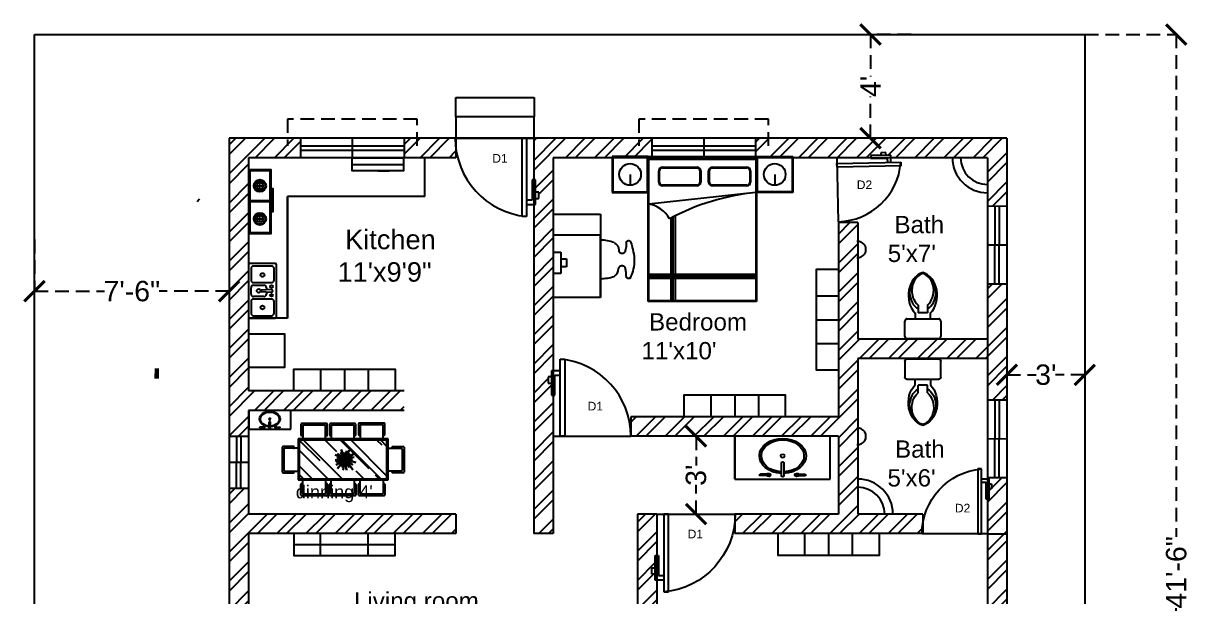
# Model space of a CAD drawing. Header units: inches. Extents: x -610279 to 716273, y -3458896 to 18603.
# Drawn here: x -14 to 526, y 586 to 852 of the extents above; entities that cross this region are included whole.
import ezdxf

# ---------------------------------------------------------------- set-up
doc = ezdxf.new("R2010")
doc.units = ezdxf.units.IN
doc.linetypes.add('HIDDEN', pattern=[9.525, 6.35, -3.175])
for name, color, linetype in [('02', 2, 'Continuous'), ('1.Wall', 7, 'Continuous'), ('10. dimension', 225, 'Continuous'), ('2. Windows', 5, 'Continuous'), ('3. door', 10, 'Continuous'), ('4. Chajja', 6, 'Continuous'), ('5. text', 131, 'Continuous'), ('6.Furniture', 2, 'Continuous'), ('7. Hatching', 8, 'Continuous'), ('8. Stairs', 3, 'Continuous')]:
    doc.layers.add(name, color=color, linetype=linetype)
doc.styles.get("Standard").update_dxf_attribs({"font": 'arial.ttf'})
doc.dimstyles.get("Standard").update_dxf_attribs({"dimtxt": 9.4375, "dimasz": 9.4375, "dimexe": 0.18, "dimexo": 0.0625, "dimgap": 0.09, "dimtad": 0, "dimdec": 4, "dimzin": 0, "dimdsep": 46, "dimlunit": 4, "dimtxsty": 'Standard', "dimblk": 'ARCHTICK', "dimcen": 0.09, "dimadec": 0, "dimazin": 0, "dimtfac": 1, "dimtdec": 4, "dimtofl": 0, "dimtmove": 0, "dimatfit": 3, "dimfxl": 1, "dimtolj": 1, "dimtzin": 0, "dimarcsym": 0})

# ---------------------------------------------------------------- blocks, each defined once
blk = doc.blocks.new('door')
at = {"layer": '3. door'}
for p, q in [((15.8, 0), (15.8, 174)), ((15.8, 174), (26.1, 174)), ((26.1, 174.5), (26.1, 0)), ((-3.8, 134.2), (-11, 134.2)), ((-11, 134.2), (-11, 120.1)), ((15.8, 147.4), (-3.8, 147.4)), ((-3.8, 147.4), (-3.8, 92.7)), ((3.8, 92.7), (3.8, 137.5)), ((3.8, 137.5), (15.8, 137.5)), ((-11, 120.1), (-11, 120.1)), ((-11, 120.1), (-3.8, 120.1)), ((-3.8, 92.7), (3.8, 92.7)), ((0, 0), (174.7, 0)), ((26.1, 0), (15.8, 0))]:
    blk.add_line(p, q, dxfattribs=at)
blk.add_arc((0, 0), 174.7, 0, 84.6285, dxfattribs=at)
blk = doc.blocks.new('window')
at = {"layer": '2. Windows'}
for p, q in [((-48, 9), (-48, 0)), ((-48, 5.5), (0, 5.5)), ((-24, 9), (-24, 0)), ((0, 9), (0, 0)), ((-48, 3.5), (0, 3.5))]:
    blk.add_line(p, q, dxfattribs=at)
blk = doc.blocks.new('window chajja')
at = {"layer": '4. Chajja', "linetype": 'HIDDEN'}
blk.add_lwpolyline([(6, 5.5), (6, 17.91), (-54, 17.91), (-54, 5.5)], dxfattribs=at)
at = {"layer": '2. Windows'}
blk.add_blockref('window', (0, 0), dxfattribs=at)
blk = doc.blocks.new('A$C0EA4476A')
at = {"linetype": 'ByBlock', "lineweight": -2}
for p, q in [((0, 2.008), (0, 1.508)), ((0.5, 2.008), (0, 2.008)), ((0.01, 1.998), (0.01, 1.518)), ((0.49, 1.998), (0.01, 1.998)), ((0.49, 1.518), (0.49, 1.998)), ((0.5, 2.008), (2, 2.008)), ((0.5, 0), (0.5, 2.008)), ((0.5, 1.508), (0.5, 2.008)), ((0.51, 1.998), (1.99, 1.998)), ((0.51, 0.01), (0.51, 1.998)), ((0.51, 1.968), (1.99, 1.968)), ((1.99, 1.998), (1.99, 0.01)), ((2, 2.008), (2, 0)), ((2, 2.008), (2.5, 2.008)), ((2, 1.508), (2, 2.008)), ((2.01, 1.998), (2.49, 1.998)), ((2.01, 1.518), (2.01, 1.998)), ((2.49, 1.998), (2.49, 1.518)), ((2.5, 2.008), (2.5, 1.508)), ((0.646, 1.65), (0.646, 1.81)), ((0.656, 1.65), (0.656, 1.81)), ((0.696, 1.86), (1.176, 1.86)), ((0.696, 1.85), (1.176, 1.85)), ((1.216, 1.81), (1.216, 1.65)), ((1.226, 1.81), (1.226, 1.65)), ((1.336, 1.65), (1.336, 1.81)), ((1.346, 1.65), (1.346, 1.81)), ((1.386, 1.86), (1.866, 1.86)), ((1.386, 1.85), (1.866, 1.85)), ((1.906, 1.81), (1.906, 1.65)), ((1.916, 1.81), (1.916, 1.65)), ((0.25, 1.758), (0.25, 1.608)), ((2.25, 1.758), (2.25, 1.608)), ((0, 1.508), (0.5, 1.508)), ((0.01, 1.518), (0.49, 1.518)), ((1.99, 1.508), (0.51, 1.349)), ((1.176, 1.61), (0.696, 1.61)), ((1.176, 1.6), (0.696, 1.6)), ((1.866, 1.61), (1.386, 1.61)), ((1.866, 1.6), (1.386, 1.6)), ((2.5, 1.508), (2, 1.508)), ((2.49, 1.518), (2.01, 1.518)), ((0.812, 1.153), (0.812, 0.01)), ((0.842, 1.169), (0.842, 0.01)), ((0.872, 1.184), (0.872, 0.01)), ((0.51, 0.377), (1.99, 0.377)), ((0.51, 0.35), (1.99, 0.35)), ((0.51, 0.322), (1.99, 0.322)), ((1.99, 0.01), (0.51, 0.01)), ((2, 0), (0.5, 0))]:
    blk.add_line(p, q, dxfattribs=at)
for centre in [(0.25, 1.758), (2.25, 1.758)]:
    blk.add_circle(centre, 0.15, dxfattribs=at)
for centre, radius, start, end in [((0.696, 1.81), 0.05, 90, 180), ((0.696, 1.81), 0.04, 90, 180), ((1.176, 1.81), 0.05, 0, 90), ((1.176, 1.81), 0.04, 0, 90), ((1.386, 1.81), 0.05, 90, 180), ((1.386, 1.81), 0.04, 90, 180), ((1.866, 1.81), 0.05, 0, 90), ((1.866, 1.81), 0.04, 0, 90), ((0.696, 1.65), 0.05, 180, 270), ((0.696, 1.65), 0.04, 180, 270), ((1.176, 1.65), 0.04, 270, 0), ((1.176, 1.65), 0.05, 270, 0), ((1.386, 1.65), 0.05, 180, 270), ((1.386, 1.65), 0.04, 180, 270), ((1.866, 1.65), 0.05, 270, 0), ((1.866, 1.65), 0.04, 270, 0), ((2.293, -1.636), 3.158, 95.5104, 118.3399), ((0.44, 0.952), 0.403, 28.4688, 79.9557)]:
    blk.add_arc(centre, radius, start, end, dxfattribs=at)
blk = doc.blocks.new('A$C02F3725D')
for p, q in [((0, 0.505), (0, 0.665)), ((0.025, 0.69), (0.435, 0.69)), ((0.46, 0.665), (0.46, 0.505)), ((0.435, 0.48), (0.025, 0.48)), ((0.13, 0.48), (0.13, 0.42)), ((0.17, 0.34), (0.17, 0.42)), ((0.17, 0.42), (0.29, 0.42)), ((0.29, 0.34), (0.29, 0.42)), ((0.33, 0.42), (0.33, 0.48)), ((0.158, 0.035), (0.172, 0.035)), ((0.288, 0.035), (0.302, 0.035))]:
    blk.add_line(p, q)
for centre, radius, start, end in [((0.025, 0.665), 0.025, 90, 180), ((0.435, 0.665), 0.025, 0, 90), ((0.025, 0.505), 0.025, 180, 270), ((0.435, 0.505), 0.025, 270, 0), ((0.287, 0.236), 0.242, 130.4885, 256.2965), ((0.257, 0.204), 0.196, 116.2742, 239.6668), ((0.173, 0.236), 0.242, 283.7035, 49.5115), ((0.203, 0.204), 0.196, 300.3332, 63.7258), ((0.273, 0.188), 0.183, 124.2157, 256.394), ((0.187, 0.188), 0.183, 283.606, 55.7843)]:
    blk.add_arc(centre, radius, start, end)
blk = doc.blocks.new('A$C0F505C8E')
for p, q in [((0, 0.55), (0.92, 0.55)), ((0, 0), (0, 0.55)), ((0, 0.55), (0, 0)), ((0.328, 0.504), (0.248, 0.504)), ((0.328, 0.488), (0.248, 0.488)), ((0.451, 0.508), (0.451, 0.34)), ((0.476, 0.508), (0.476, 0.34)), ((0.599, 0.504), (0.678, 0.504)), ((0.599, 0.488), (0.678, 0.488)), ((0.92, 0.55), (0.92, 0)), ((0.92, 0), (0, 0))]:
    blk.add_line(p, q)
blk.add_circle((0.463, 0.252), 0.02)
for centre, radius, start, end in [((0.463, 0.252), 0.225, 93.1847, 86.8153), ((0.248, 0.496), 0.008, 90, 270), ((0.463, 0.252), 0.205, 93.4958, 86.5042), ((0.328, 0.496), 0.02, 203.5782, 156.4218), ((0.328, 0.496), 0.008, 270, 90), ((0.463, 0.508), 0.0125, 0, 180), ((0.599, 0.496), 0.02, 23.5782, 336.4218), ((0.599, 0.496), 0.008, 90, 270), ((0.678, 0.496), 0.008, 270, 90), ((0.463, 0.34), 0.0125, 180, 0)]:
    blk.add_arc(centre, radius, start, end)
blk = doc.blocks.new('cupboard')
at = {"layer": '6.Furniture'}
for p, q in [((-11, 10.15), (-11, 0)), ((0, 10.15), (0, 0)), ((11, 10.15), (11, 0))]:
    blk.add_line(p, q, dxfattribs=at)
blk.add_lwpolyline([(-23.42, 0), (-23.42, 10.15), (23.42, 10.15), (23.42, 0)], dxfattribs=at)
blk = doc.blocks.new('study table')
blk.add_ellipse((23.88, 13.5), major_axis=(6.38, 0), ratio=0.790122, start_param=-0.827986, end_param=-0.014475)
at = {"layer": '6.Furniture'}
for p, q in [((0, 38.69), (21.97, 38.69)), ((21.97, 38.69), (21.97, 0)), ((21.97, 28.89), (0, 28.89)), ((21.97, 0), (21.97, 28.89)), ((0, 21.06), (3.57, 21.06)), ((3.57, 21.06), (3.57, 11.22)), ((3.57, 17.98), (6.13, 17.98)), ((6.13, 17.98), (6.13, 14.3)), ((3.57, 11.22), (0, 11.22)), ((6.13, 14.3), (3.57, 14.3))]:
    blk.add_line(p, q, dxfattribs=at)
for centre, major_axis, start_param, end_param in [((21.79, 14.93), (14.76, 0), 1.121417, 1.558752), ((21.37, 23.1), (-18.19, 0), 1.60343, 1.955577)]:
    blk.add_ellipse(centre, major_axis=major_axis, ratio=0.790122, start_param=start_param, end_param=end_param, dxfattribs=at)
blk.add_rational_spline([(28.2, 25.43), (30.48, 24.11), (30.32, 21.88), (30.26, 21.11), (31.1, 20.72), (31.94, 20.33), (32.76, 20.74), (33.58, 21.15), (33.49, 21.92), (34.14, 23.75), (33.91, 25.64), (33.93, 26.38), (34.87, 26.38), (35.81, 26.38), (35.82, 25.64), (39.36, 17.52), (35.82, 9.41), (35.58, 8.84), (34.82, 8.85), (34.06, 8.87), (33.86, 9.45), (33.83, 11.53), (33.44, 13.59), (33.22, 14.74), (31.75, 14.66), (30.28, 14.59), (30.26, 13.42)], [1, 0.878093482214, 1, 0.853089346592, 1, 0.853089346592, 1, 0.853089346592, 1, 0.982852372551, 1, 0.712340650608, 1, 0.712340650608, 1, 0.94538461784, 1, 0.803343545344, 1, 0.803343545344, 1, 0.997750548802, 1, 0.735183046683, 1, 0.735183046683, 1], degree=2, knots=[0, 0, 0, 0.997867, 0.997867, 2.095703, 2.095703, 3.19354, 3.19354, 4.291377, 4.291377, 4.662288, 4.662288, 6.218225, 6.218225, 7.774163, 7.774163, 8.43821, 8.43821, 9.714026, 9.714026, 10.989841, 10.989841, 11.124014, 11.124014, 12.613733, 12.613733, 14.103452, 14.103452, 14.103452], dxfattribs=at)
blk = doc.blocks.new('dinning')
at = {"color": 18, "true_color": 0x000000}
for p, q in [((-14.59, 27.7), (-33.86, 27.7)), ((7.66, 27.7), (-11.61, 27.7)), ((10.34, 27.35), (10.34, 19.1)), ((30.25, 27.99), (10.98, 27.99)), ((30.89, 19.1), (30.89, 27.35)), ((-34.5, 27.06), (-34.5, 18.81)), ((-33.72, 18.17), (-33.86, 18.17)), ((-33.08, 25.65), (-33.08, 15.3)), ((-16.01, 26.28), (-32.45, 26.28)), ((-15.37, 15.3), (-15.37, 25.65)), ((-14.59, 18.17), (-14.73, 18.17)), ((-13.95, 18.81), (-13.95, 27.06)), ((-12.25, 27.06), (-12.25, 18.81)), ((-11.47, 18.17), (-11.61, 18.17)), ((-10.83, 25.65), (-10.83, 15.3)), ((6.24, 26.28), (-10.2, 26.28)), ((6.88, 15.3), (6.88, 25.65)), ((7.66, 18.17), (7.52, 18.17)), ((8.3, 18.81), (8.3, 27.06)), ((11.12, 18.46), (10.98, 18.46)), ((11.76, 25.93), (11.76, 15.59)), ((28.84, 26.57), (12.4, 26.57)), ((29.48, 15.59), (29.48, 25.93)), ((30.25, 18.46), (30.11, 18.46)), ((-49.07, 9.11), (-49.07, -10.17)), ((-40.18, 9.74), (-48.43, 9.74)), ((-39.54, 9.11), (-39.54, 8.96)), ((-36.67, 15.61), (-36.67, -16.28)), ((33.41, 15.61), (-36.67, 15.61)), ((-35.79, 14.73), (-35.79, -15.39)), ((32.52, 14.73), (-35.79, 14.73)), ((-19.6, -1.45), (-35.77, 14.73)), ((-2.35, -15.39), (-32.47, 14.73)), ((-6.52, 5.62), (-15.63, 14.73)), ((18.74, -7.61), (-3.6, 14.73)), ((27.72, -15.39), (-2.4, 14.73)), ((32.52, -13.28), (4.52, 14.73)), ((28.66, 10.73), (24.66, 14.73)), ((32.52, 9.87), (27.67, 14.73)), ((32.52, -15.39), (32.52, 14.73)), ((33.41, -16.28), (33.41, 15.61)), ((36.27, 9.11), (36.27, 8.96)), ((36.91, 9.74), (45.17, 9.74)), ((45.8, 9.11), (45.8, -10.17)), ((-47.65, 7.69), (-47.65, -8.75)), ((-36.67, 8.33), (-47.02, 8.33)), ((-13.47, -15.39), (-35.79, 6.92)), ((0, 0), (-7.87, 3.24)), ((-7.87, 3.24), (-1.85, 0.93)), ((-7.87, -0.93), (-0.93, 0)), ((0, 0), (-7.87, -0.93)), ((0, 0), (-7.41, -2.31)), ((0, 0), (-6.94, -4.63)), ((-6.48, 0.93), (-1.39, 0.46)), ((0, 0), (-6.48, 0.93)), ((0, 0), (-6.02, 4.17)), ((-1.85, 0.93), (-6.02, 4.17)), ((0, 0), (-6.02, -7.41)), ((0, 0), (-3.7, 5.09)), ((-3.7, 5.09), (-0.93, 0.93)), ((0, 0), (-3.24, 7.41)), ((-3.24, 7.41), (-0.93, 1.39)), ((0, 0), (-2.31, -6.48)), ((0, 0), (-1.85, -8.8)), ((0, 0), (-0.46, 5.09)), ((-0.46, 5.09), (-0.46, 1.39)), ((0, 0), (3.24, 6.94)), ((0, 0), (0.93, 6.48)), ((0, 0), (7.87, 4.63)), ((0, 0), (3.24, 4.17)), ((0, 0), (6.94, 1.39)), ((0, 0), (0.93, -8.8)), ((0, 0), (5.56, -0.46)), ((0, 0), (3.24, -6.48)), ((0, 0), (1.85, -5.56)), ((0, 0), (6.02, -4.63)), ((0, 0), (4.17, -2.31)), ((0, 0), (6.02, -8.33)), ((0, 0), (8.33, -2.78)), ((0.46, 1.39), (3.24, 6.94)), ((0.93, 6.48), (0.46, 1.39)), ((3.24, 4.17), (1.01, 0.59)), ((6.94, 1.39), (1.01, 0.59)), ((7.87, 4.63), (1.56, 1.47)), ((3.24, 6.94), (3.24, 6.94)), ((33.41, 8.33), (43.75, 8.33)), ((44.39, 7.69), (44.39, -8.75)), ((-25.8, -15.39), (-35.79, -5.4)), ((-7.41, -2.31), (-0.93, -0.46)), ((-6.94, -4.63), (-0.93, -0.93)), ((-6.02, -7.41), (-1.02, -1.64)), ((-2.31, -6.48), (-1.02, -1.64)), ((0, -1.85), (-1.85, -8.8)), ((0.93, -8.8), (0, -1.85)), ((1.85, -5.56), (0.13, -1.26)), ((6.02, -4.63), (0.46, -0.46)), ((5.56, -0.46), (1.39, -0.46)), ((6.02, -8.33), (1.39, -1.39)), ((3.24, -6.48), (1.45, -2.01)), ((4.17, -2.31), (2.31, -0.93)), ((8.33, -2.78), (2.31, -0.93)), ((-48.43, -10.81), (-40.18, -10.81)), ((-47.02, -9.39), (-36.67, -9.39)), ((-39.54, -10.03), (-39.54, -10.17)), ((-36.67, -16.28), (33.41, -16.28)), ((-32.41, -15.39), (-35.79, -12.02)), ((-35.79, -15.39), (32.52, -15.39)), ((-33.08, -26.6), (-33.08, -16.26)), ((-15.37, -16.26), (-15.37, -26.6)), ((-10.83, -26.6), (-10.83, -16.26)), ((6.88, -16.26), (6.88, -26.6)), ((14.49, -15.39), (8.51, -9.42)), ((11.76, -26.6), (11.76, -16.26)), ((26.52, -15.39), (23.7, -12.57)), ((29.48, -16.26), (29.48, -26.6)), ((43.75, -9.39), (33.41, -9.39)), ((36.27, -10.03), (36.27, -10.17)), ((45.17, -10.81), (36.91, -10.81)), ((-34.5, -28.02), (-34.5, -19.76)), ((-33.72, -19.12), (-33.86, -19.12)), ((-16.01, -27.24), (-32.45, -27.24)), ((-14.59, -19.12), (-14.73, -19.12)), ((-13.95, -19.76), (-13.95, -28.02)), ((-12.25, -28.02), (-12.25, -19.76)), ((-11.47, -19.12), (-11.61, -19.12)), ((6.24, -27.24), (-10.2, -27.24)), ((7.66, -19.12), (7.52, -19.12)), ((8.3, -19.76), (8.3, -28.02)), ((10.34, -28.02), (10.34, -19.76)), ((11.12, -19.12), (10.98, -19.12)), ((28.84, -27.24), (12.4, -27.24)), ((30.25, -19.12), (30.11, -19.12)), ((30.89, -19.76), (30.89, -28.02)), ((-14.59, -28.65), (-33.86, -28.65)), ((7.66, -28.65), (-11.61, -28.65)), ((30.25, -28.65), (10.98, -28.65))]:
    blk.add_line(p, q, dxfattribs=at)
for centre, start, end in [((-33.86, 27.06), 90, 180), ((-14.59, 27.06), 0, 90), ((-11.61, 27.06), 90, 180), ((7.66, 27.06), 0, 90), ((10.98, 27.35), 90, 180), ((30.25, 27.35), 0, 90), ((-33.86, 18.81), 180, 270), ((-33.72, 18.81), 270, 0), ((-32.45, 25.65), 90, 180), ((-16.01, 25.65), 0, 90), ((-14.73, 18.81), 180, 270), ((-14.59, 18.81), 270, 0), ((-11.61, 18.81), 180, 270), ((-11.47, 18.81), 270, 0), ((-10.2, 25.65), 90, 180), ((6.24, 25.65), 0, 90), ((7.52, 18.81), 180, 270), ((7.66, 18.81), 270, 0), ((10.98, 19.1), 180, 270), ((11.12, 19.1), 270, 0), ((12.4, 25.93), 90, 180), ((28.84, 25.93), 0, 90), ((30.11, 19.1), 180, 270), ((30.25, 19.1), 270, 0), ((-48.43, 9.11), 90, 180), ((-40.18, 9.11), 0, 90), ((36.91, 9.11), 90, 180), ((45.17, 9.11), 0, 90), ((-47.02, 7.69), 90, 180), ((-40.18, 8.96), 270, 0), ((36.91, 8.96), 180, 270), ((43.75, 7.69), 0, 90), ((-47.02, -8.75), 180, 270), ((43.75, -8.75), 270, 0), ((-48.43, -10.17), 180, 270), ((-40.18, -10.17), 270, 90.05835), ((36.91, -10.03), 90, 269.86312), ((45.17, -10.17), 270, 0), ((-33.86, -19.76), 90, 180), ((-33.72, -19.76), 0, 90), ((-32.45, -26.6), 180, 270), ((-16.01, -26.6), 270, 0), ((-14.73, -19.76), 90, 180), ((-14.59, -19.76), 0, 90), ((-11.61, -19.76), 90, 180), ((-11.47, -19.76), 0, 90), ((-10.2, -26.6), 180, 270), ((6.24, -26.6), 270, 0), ((7.52, -19.76), 90, 180), ((7.66, -19.76), 0, 90), ((10.98, -19.76), 90, 180), ((11.12, -19.76), 0, 90), ((12.4, -26.6), 180, 270), ((28.84, -26.6), 270, 0), ((30.11, -19.76), 90, 180), ((30.25, -19.76), 0, 90), ((-33.86, -28.02), 180, 270), ((-14.59, -28.02), 270, 0), ((-11.61, -28.02), 180, 270), ((7.66, -28.02), 270, 0), ((10.98, -28.02), 180, 270), ((30.25, -28.02), 270, 0)]:
    blk.add_arc(centre, 0.638, start, end, dxfattribs=at)
blk = doc.blocks.new('_ArchTick')
at = {"color": 0, "linetype": 'ByBlock', "const_width": 0.15}
blk.add_lwpolyline([(-0.5, -0.5), (0.5, 0.5)], dxfattribs=at)
blk = doc.blocks.new('*D152')
at = {"layer": '10. dimension', "color": 0, "linetype": 'HIDDEN', "lineweight": -2, "transparency": 16777216}
for p, q in [((477.54, 846.48), (520.03, 846.48)), ((519.85, 846.48), (519.85, 613.97)), ((519.85, 348.48), (519.85, 580.99)), ((477.54, 348.48), (520.03, 348.48))]:
    blk.add_line(p, q, dxfattribs=at)
at = {"layer": 'Defpoints', "color": 0, "linetype": 'HIDDEN', "transparency": 16777216}
for p in [(477.47, 846.48), (477.47, 348.48), (519.85, 348.48)]:
    blk.add_point(p, dxfattribs=at)
at = {"layer": '10. dimension', "color": 0, "linetype": 'HIDDEN', "lineweight": -2, "transparency": 16777216, "xscale": 9.4375, "yscale": 9.4375, "zscale": 9.4375}
for p, rotation in [((519.85, 846.48), 90), ((519.85, 348.48), 270)]:
    blk.add_blockref('_ArchTick', p, dxfattribs=dict(at, rotation=rotation))
at = {"layer": '10. dimension', "color": 0, "linetype": 'HIDDEN', "transparency": 16777216, "insert": (519.85, 597.48), "char_height": 9.438, "attachment_point": 5, "rotation": 90}
blk.add_mtext('\\A1;41\'-6"', dxfattribs=at)
blk = doc.blocks.new('*D154')
at = {"layer": '10. dimension', "color": 0, "linetype": 'HIDDEN', "lineweight": -2, "transparency": 16777216}
for p, q in [((-8.53, 751.53), (-8.53, 727.48)), ((81.47, 751.53), (81.47, 727.48)), ((-8.53, 727.66), (23.88, 727.66)), ((81.47, 727.66), (49.07, 727.66))]:
    blk.add_line(p, q, dxfattribs=at)
at = {"layer": 'Defpoints', "color": 0, "linetype": 'HIDDEN', "transparency": 16777216}
for p in [(-8.53, 751.59), (81.47, 751.59), (81.47, 727.66)]:
    blk.add_point(p, dxfattribs=at)
at = {"layer": '10. dimension', "color": 0, "linetype": 'HIDDEN', "lineweight": -2, "transparency": 16777216, "xscale": 9.4375, "yscale": 9.4375, "zscale": 9.4375, "rotation": 180}
blk.add_blockref('_ArchTick', (-8.53, 727.66), dxfattribs=at)
at = {"layer": '10. dimension', "color": 0, "linetype": 'HIDDEN', "lineweight": -2, "transparency": 16777216, "xscale": 9.4375, "yscale": 9.4375, "zscale": 9.4375}
blk.add_blockref('_ArchTick', (81.47, 727.66), dxfattribs=at)
at = {"layer": '10. dimension', "color": 0, "linetype": 'HIDDEN', "transparency": 16777216, "insert": (36.47, 727.66), "char_height": 9.438, "attachment_point": 5}
blk.add_mtext('\\A1;7\'-6"', dxfattribs=at)
blk = doc.blocks.new('*D155')
at = {"layer": '10. dimension', "color": 0, "linetype": 'HIDDEN', "lineweight": -2, "transparency": 16777216}
for p, q in [((397.16, 846.48), (378.13, 846.48)), ((378.31, 846.48), (378.31, 827.1)), ((378.31, 798.48), (378.31, 817.85)), ((397.16, 798.48), (378.13, 798.48))]:
    blk.add_line(p, q, dxfattribs=at)
at = {"layer": 'Defpoints', "color": 0, "linetype": 'HIDDEN', "transparency": 16777216}
for p in [(397.22, 846.48), (378.31, 798.48), (397.22, 798.48)]:
    blk.add_point(p, dxfattribs=at)
at = {"layer": '10. dimension', "color": 0, "linetype": 'HIDDEN', "lineweight": -2, "transparency": 16777216, "xscale": 9.4375, "yscale": 9.4375, "zscale": 9.4375}
for p, rotation in [((378.31, 846.48), 90), ((378.31, 798.48), 270)]:
    blk.add_blockref('_ArchTick', p, dxfattribs=dict(at, rotation=rotation))
at = {"layer": '10. dimension', "color": 0, "linetype": 'HIDDEN', "transparency": 16777216, "insert": (378.31, 822.48), "char_height": 9.438, "attachment_point": 5, "rotation": 90}
blk.add_mtext("\\A1;4'", dxfattribs=at)
blk = doc.blocks.new('*D156')
at = {"layer": '10. dimension', "color": 0, "linetype": 'HIDDEN', "lineweight": -2, "transparency": 16777216}
for p, q in [((441.47, 699.83), (441.47, 688.78)), ((477.47, 699.83), (477.47, 688.78)), ((441.47, 688.96), (455.05, 688.96)), ((477.47, 688.96), (463.9, 688.96))]:
    blk.add_line(p, q, dxfattribs=at)
at = {"layer": 'Defpoints', "color": 0, "linetype": 'HIDDEN', "transparency": 16777216}
for p in [(441.47, 699.89), (477.47, 699.89), (477.47, 688.96)]:
    blk.add_point(p, dxfattribs=at)
at = {"layer": '10. dimension', "color": 0, "linetype": 'HIDDEN', "lineweight": -2, "transparency": 16777216, "xscale": 9.4375, "yscale": 9.4375, "zscale": 9.4375, "rotation": 180}
blk.add_blockref('_ArchTick', (441.47, 688.96), dxfattribs=at)
at = {"layer": '10. dimension', "color": 0, "linetype": 'HIDDEN', "lineweight": -2, "transparency": 16777216, "xscale": 9.4375, "yscale": 9.4375, "zscale": 9.4375}
blk.add_blockref('_ArchTick', (477.47, 688.96), dxfattribs=at)
at = {"layer": '10. dimension', "color": 0, "linetype": 'HIDDEN', "transparency": 16777216, "insert": (459.47, 688.96), "char_height": 9.438, "attachment_point": 5}
blk.add_mtext("\\A1;3'", dxfattribs=at)
blk = doc.blocks.new('*D158')
at = {"layer": '10. dimension', "color": 0, "linetype": 'HIDDEN', "lineweight": -2, "transparency": 16777216}
for p, q in [((297.97, 660.48), (297.41, 660.48)), ((297.59, 660.48), (297.59, 646.9)), ((297.59, 624.48), (297.59, 638.05)), ((297.97, 624.48), (297.41, 624.48))]:
    blk.add_line(p, q, dxfattribs=at)
at = {"layer": 'Defpoints', "color": 0, "linetype": 'HIDDEN', "transparency": 16777216}
for p in [(298.03, 660.48), (297.59, 624.48), (298.03, 624.48)]:
    blk.add_point(p, dxfattribs=at)
at = {"layer": '10. dimension', "color": 0, "linetype": 'HIDDEN', "lineweight": -2, "transparency": 16777216, "xscale": 9.4375, "yscale": 9.4375, "zscale": 9.4375}
for p, rotation in [((297.59, 660.48), 90), ((297.59, 624.48), 270)]:
    blk.add_blockref('_ArchTick', p, dxfattribs=dict(at, rotation=rotation))
at = {"layer": '10. dimension', "color": 0, "linetype": 'HIDDEN', "transparency": 16777216, "insert": (297.59, 642.48), "char_height": 9.438, "attachment_point": 5, "rotation": 90}
blk.add_mtext("\\A1;3'", dxfattribs=at)
blk = doc.blocks.new('A$C2F7F0FC6')
for p, q in [((0, 315), (0, 15)), ((629, 330), (15, 330)), ((195, 300), (60, 300)), ((584, 300), (449, 300)), ((644, 15), (644, 315)), ((30, 270), (30, 60)), ((225, 60), (225, 270)), ((255, 60), (255, 180)), ((285, 210), (309, 210)), ((307, 270), (315, 150)), ((315, 150), (330, 150)), ((330, 150), (337, 270)), ((335, 210), (360, 210)), ((390, 180), (390, 60)), ((420, 270), (420, 60)), ((614, 60), (614, 270)), ((60, 30), (195, 30)), ((360, 30), (285, 30)), ((449, 30), (584, 30)), ((15, 0), (629, 0))]:
    blk.add_line(p, q)
for centre, radius in [((270, 270), 15), ((375, 270), 15), ((135, 165), 22.5), ((322, 120), 22.5), ((517, 165), 22.5)]:
    blk.add_circle(centre, radius)
for centre, radius, start, end in [((15, 315), 15, 90, 180), ((60, 270), 30, 90, 180), ((195, 270), 30, 0, 90), ((322, 270), 15, 350.4727, 189.5273), ((449, 270), 30, 90, 180), ((584, 270), 30, 0, 90), ((629, 315), 15, 0, 90), ((285, 180), 30, 90, 180), ((360, 180), 30, 0, 90), ((15, 15), 15, 180, 270), ((60, 60), 30, 180, 270), ((195, 60), 30, 270, 0), ((285, 60), 30, 180, 270), ((360, 60), 30, 270, 0), ((449, 60), 30, 180, 270), ((584, 60), 30, 270, 0), ((629, 15), 15, 270, 0)]:
    blk.add_arc(centre, radius, start, end)
blk = doc.blocks.new('Gas')
at = {"layer": '6.Furniture'}
for p, q in [((-46, 26.9), (-32.2, 26.9)), ((-39.1, 33.8), (-39.1, 20)), ((-2.9, 47.5), (-2.9, 6.2)), ((-1.9, 47.5), (-1.9, 6.2)), ((-0.9, 47.5), (-0.9, 6.2)), ((23.3, 26.9), (37.1, 26.9)), ((30.2, 33.8), (30.2, 20))]:
    blk.add_line(p, q, dxfattribs=at)
for points in [[(-70.2, 49.5), (64.3, 49.5), (64.3, 4.2), (-70.2, 4.2)], [(-69.2, 48.5), (63.3, 48.5), (63.3, 5.2), (-69.2, 5.2)], [(-68.2, 47.5), (62.3, 47.5), (62.3, 6.2), (-68.2, 6.2)], [(-24.3, 4.2), (24.3, 4.2), (24.3, 0), (-24.3, 0)]]:
    blk.add_lwpolyline(points, close=True, dxfattribs=at)
for centre, radius in [((-39.1, 26.9), 12.9), ((-39.1, 26.9), 10.9), ((-39.1, 26.9), 6.9), ((30.2, 26.9), 12.9), ((30.2, 26.9), 10.9), ((30.2, 26.9), 6.9)]:
    blk.add_circle(centre, radius, dxfattribs=at)
blk = doc.blocks.new('kitchem')
at = {"layer": '6.Furniture'}
for p, q in [((0, -17.97), (0, 0)), ((-33.6, -3.07), (-9.81, -3.07)), ((0, -17.97), (-63.6, -17.97)), ((-63.6, -74.33), (-63.6, -17.97)), ((-63.6, -74.33), (-81.6, -74.33))]:
    blk.add_line(p, q, dxfattribs=at)
blk.add_lwpolyline([(-33.6, 0), (-9.81, 0), (-9.81, -6.14), (-33.6, -6.14)], close=True, dxfattribs=at)
for name, p, xscale, yscale, zscale, rotation in [('Gas', (-70.39, -19.69), 0.2211718671176456, 0.2211718671176456, 0.2211718671176456, 90), ('A$C2F7F0FC6', (-81.6, -48.97), 0.03937007874015748, 0.03937007874015748, 0.03937007874015748, 270)]:
    blk.add_blockref(name, p, dxfattribs=dict(at, xscale=xscale, yscale=yscale, zscale=zscale, rotation=rotation))
blk = doc.blocks.new('cb')
at = {"layer": '6.Furniture'}
for p, q in [((-11, 0), (-11, 10.15)), ((11, 0), (11, 10.15)), ((-23.42, 5.08), (23.42, 5.08))]:
    blk.add_line(p, q, dxfattribs=at)
blk.add_lwpolyline([(-23.42, 10.15), (-23.42, 0), (23.42, 0), (23.42, 10.15)], dxfattribs=at)

msp = doc.modelspace()

# ---------------------------------------------------------------- hatches: boundary and pattern name
at = {"layer": '7. Hatching'}
h = msp.add_hatch(dxfattribs=at)
h.set_pattern_fill('ANSI32', color=256)
h.paths.add_polyline_path([(90.47461, 789.47605), (114.47461, 789.47605), (114.47461, 798.47605), (81.47461, 798.47605), (81.47461, 660.5212), (90.47461, 660.4762), (90.47461, 672.47605), (162.47461, 672.47605), (162.47461, 681.47605), (90.47461, 681.47605)])
h.paths.add_polyline_path([(186.13532, 798.47605), (162.47461, 798.47605), (162.47461, 789.47605), (186.47461, 789.47605), (186.47461, 793.52188, -0.034202564)])
h.paths.add_polyline_path([(277.17848, 798.47605), (222.47461, 798.47605), (222.47461, 779.19275), (223.2553, 779.19275), (223.2553, 773.50593), (224.76126, 773.50593), (224.76126, 770.56578), (223.2553, 770.56578), (223.2553, 767.8191), (222.47461, 767.8191), (222.47461, 615.47605), (231.47461, 615.47605), (231.47461, 679.52722), (230.70331, 679.52722), (230.70331, 685.14559), (229.21547, 685.14559), (229.21547, 688.05034), (230.70331, 688.05034), (230.70331, 690.76396), (231.47461, 690.76396), (231.47461, 789.47605), (277.17848, 789.47605)])
h.paths.add_polyline_path([(441.47461, 798.47605), (325.17848, 798.47605), (325.17848, 789.47605), (378.49423, 789.47605), (378.47398, 790.44226), (383.11143, 790.53945), (383.08569, 791.76752), (385.48329, 791.81777), (385.50903, 790.5897), (387.74888, 790.63664), (387.7732, 789.47605), (432.47461, 789.47605), (432.47461, 767.15126), (441.47461, 767.10626)])
h.paths.add_polyline_path([(441.47461, 731.10581), (432.47461, 731.15081), (432.47461, 677.39882), (441.47461, 677.35382)])
h.paths.add_polyline_path([(432.47461, 705.47605), (372.47461, 705.47605), (372.47461, 759.47605), (363.47461, 759.47605), (363.47461, 669.47605), (267.47461, 669.47605), (267.47461, 660.47605), (363.47461, 660.47605), (363.47461, 624.47605), (315.69754, 624.47605, -0.027757646), (315.47461, 620.46348), (315.47461, 615.47605), (402.16661, 615.47605, -0.033999313), (402.47461, 619.58166), (402.47461, 624.47605), (372.47461, 624.47605), (372.47461, 696.47605), (432.47461, 696.47605)])
h.paths.add_polyline_path([(441.47461, 615.26676), (432.47461, 615.26676), (432.47461, 561.47605), (441.47461, 561.47605)])
h.paths.add_polyline_path([(441.47461, 641.35337), (432.47461, 641.39837), (432.47461, 640.83613), (433.12574, 640.83613), (433.12574, 638.54527), (434.38179, 638.54527), (434.38179, 636.09305), (433.12574, 636.09305), (433.12574, 631.34996), (432.47461, 631.34996), (432.47461, 615.26676), (441.47461, 615.26676)])
h.paths.add_polyline_path([(186.47461, 624.47605), (90.47461, 624.47605), (90.47461, 636.4759), (81.47461, 636.5209), (81.47461, 561.47605), (90.47461, 561.47605), (90.47461, 615.47605), (186.47461, 615.47605)])
h.paths.add_polyline_path([(90.47461, 513.47605), (81.47461, 513.47605), (81.47461, 450.47605), (127.97461, 450.47605), (127.97461, 459.47605), (90.47461, 459.47605)])
h.paths.add_polyline_path([(279.47461, 593.91726), (278.69641, 593.91726), (278.69641, 596.65515), (277.19527, 596.65515), (277.19527, 599.58588), (278.69641, 599.58588), (278.69641, 605.25449), (279.47461, 605.25449), (279.47461, 624.47605), (270.47461, 624.47605), (270.47461, 472.11227), (271.01265, 472.11227), (271.01265, 470.2193), (272.05054, 470.2193), (272.05054, 468.19299), (271.01265, 468.19299), (271.01265, 464.27371), (270.47461, 464.27371), (270.47461, 450.47605), (331.97461, 450.47605), (331.97461, 459.47605), (279.47461, 459.47605)])
h.paths.add_polyline_path([(441.47461, 513.47605), (432.47461, 513.47605), (432.47461, 459.47605), (379.97461, 459.47605), (379.97461, 450.47605), (441.47461, 450.47605)])
h.paths.add_polyline_path([(222.47461, 459.47605), (175.97461, 459.47605), (175.97461, 450.47605), (222.47461, 450.47605)])

# ---------------------------------------------------------------- linework, layer by layer
at = {"color": 18, "true_color": 0x000000}
for p, q in [((66.64748, 769.21829), (67.82858, 770.39939)), ((47.39022, 691.95331), (47.3302, 687.3027)), ((47.98072, 691.94569), (47.9207, 687.29508)), ((48.57122, 691.93807), (48.5112, 687.28746))]:
    msp.add_line(p, q, dxfattribs=at)
at = {"layer": '1.Wall'}
for p, q in [((-8.52539, 798.47605), (-8.52539, 846.47605)), ((-8.52539, 846.47605), (81.47461, 846.47605)), ((81.47461, 846.47605), (441.47461, 846.47605)), ((81.47461, 846.47605), (441.47461, 846.47605)), ((441.47461, 846.47605), (477.47461, 846.47605)), ((477.47461, 846.47605), (477.47461, 798.47605)), ((-8.52539, 456.47605), (-8.52539, 798.47605)), ((81.47461, 798.47605), (81.47461, 450.47605)), ((186.47461, 798.47605), (81.47461, 798.47605)), ((186.47461, 798.47605), (186.47461, 789.47605)), ((441.47461, 798.47605), (222.47461, 798.47605)), ((222.47461, 798.47605), (222.47461, 615.47605)), ((441.47461, 798.47605), (441.47461, 450.47605)), ((477.47461, 798.47605), (477.47461, 450.47605)), ((90.47461, 789.47605), (90.47461, 681.47605)), ((186.47461, 789.47605), (90.47461, 789.47605)), ((432.47461, 789.47605), (231.47461, 789.47605)), ((231.47461, 789.47605), (231.47461, 615.47605)), ((432.47461, 789.47605), (432.47461, 459.47605)), ((108.47461, 771.50869), (108.47461, 715.14195)), ((363.47461, 759.47605), (363.47461, 669.47605)), ((372.47461, 759.47605), (363.47461, 759.47605)), ((372.47461, 759.47605), (372.47461, 705.47605)), ((432.47461, 705.47605), (372.47461, 705.47605)), ((432.47461, 696.47605), (372.47461, 696.47605)), ((372.47461, 696.47605), (372.47461, 624.47605)), ((162.47461, 681.47605), (90.47461, 681.47605)), ((162.47461, 672.47605), (90.47461, 672.47605)), ((90.47461, 672.47605), (90.47461, 624.47605)), ((363.47461, 669.47605), (267.47461, 669.47605)), ((267.47461, 669.47605), (267.47461, 660.47605)), ((363.47461, 660.47605), (267.47461, 660.47605)), ((363.47461, 660.47605), (363.47461, 624.47605)), ((186.47461, 624.47605), (90.47461, 624.47605)), ((186.47461, 624.47605), (186.47461, 615.47605)), ((222.47461, 624.47605), (222.47461, 615.47605)), ((270.47461, 624.47605), (270.47461, 450.47605)), ((279.47461, 624.47605), (270.47461, 624.47605)), ((279.47461, 624.47605), (279.47461, 459.47605)), ((315.47461, 624.47605), (315.47461, 615.47605)), ((363.47461, 624.47605), (315.47461, 624.47605)), ((402.47461, 624.47605), (372.47461, 624.47605)), ((402.47461, 624.47605), (402.47461, 615.47605)), ((186.47461, 615.47605), (90.47461, 615.47605)), ((90.47461, 615.47605), (90.47461, 459.47605)), ((231.47461, 615.47605), (222.47461, 615.47605)), ((402.47461, 615.47605), (315.47461, 615.47605)), ((432.47461, 615.26676), (441.47461, 615.26676))]:
    msp.add_line(p, q, dxfattribs=at)
at = {"layer": '2. Windows'}
for p, q in [((441.47461, 773.10633), (441.59449, 773.10573)), ((432.5646, 767.15081), (441.56449, 767.10581)), ((435.88457, 731.13376), (436.06456, 767.13331)), ((437.88454, 731.12376), (438.06453, 767.12331)), ((432.47461, 749.15103), (441.47449, 749.10603)), ((432.38461, 731.15126), (441.3845, 731.10626)), ((432.35461, 725.15133), (432.47461, 725.15073)), ((441.47461, 683.35389), (441.59449, 683.35329)), ((432.5646, 677.39837), (441.56449, 677.35337)), ((435.88457, 641.38132), (436.06456, 677.38087)), ((437.88454, 641.37132), (438.06453, 677.37087)), ((90.47461, 668.38591), (90.59449, 668.38531)), ((81.53471, 660.5209), (90.5346, 660.4759)), ((84.91468, 636.5037), (85.03467, 660.5034)), ((86.91465, 636.4937), (87.03465, 660.4934)), ((432.47461, 659.39859), (441.47449, 659.35359)), ((81.47472, 648.52105), (90.47461, 648.47605)), ((432.38461, 641.39882), (441.3845, 641.35382)), ((81.41472, 636.5212), (90.41461, 636.4762)), ((432.35461, 635.39889), (432.47461, 635.39829)), ((81.35461, 620.43091), (81.47461, 620.43031))]:
    msp.add_line(p, q, dxfattribs=at)
at = {"layer": '6.Furniture'}
for p, q in [((155.56542, 783.33168), (145.97642, 783.33168)), ((150.37057, 783.33168), (155.56542, 783.33168)), ((253.44003, 724.71447), (231.47461, 724.71447))]:
    msp.add_line(p, q, dxfattribs=at)
msp.add_lwpolyline([(90.47461, 708.00767), (107.09437, 708.00767), (107.09437, 692.29785), (90.47461, 692.29785)], dxfattribs=at)
for centre, radius, start, end in [((432.47461, 789.47605), 16.23351, 180, 270), ((432.47461, 789.47605), 12.42071, 180, 270), ((432.47461, 789.47605), 12.42071, 180, 270), ((372.47461, 746.95827), 3.76649, 262.7592574, 97.2407426), ((372.47461, 660.47605), 3.76649, 262.7592574, 97.2407426), ((372.47461, 624.47605), 16.23351, 0, 90), ((372.47461, 624.47605), 12.42071, 0, 90), ((372.47461, 624.47605), 12.42071, 0, 90)]:
    msp.add_arc(centre, radius, start, end, dxfattribs=at)
at = {"layer": '8. Stairs'}
for p, q in [((186.47461, 808.35463), (186.47461, 817.35463)), ((186.47461, 817.35463), (222.73636, 817.35463)), ((222.73636, 817.35463), (222.73636, 808.35463))]:
    msp.add_line(p, q, dxfattribs=at)
msp.add_lwpolyline([(186.47461, 798.47605), (222.73636, 798.47605), (222.73636, 808.35463), (186.47461, 808.35463)], close=True, dxfattribs=at)

# ---------------------------------------------------------------- block references
for p, xscale, yscale, zscale, rotation in [((222.47461, 798.47605), 0.2079724475517911, 0.2079724475517911, 0.2079724475517911, 180), ((362.76232, 789.47606), 0.1696330330722191, 0.1696330330722191, 0.1696330330722191, 271.2006219586917), ((279.47461, 624.47605), -0.207306527165838, 0.207306527165838, 0.207306527165838, 180)]:
    msp.add_blockref('door', p, dxfattribs=dict(xscale=xscale, yscale=yscale, zscale=zscale, rotation=rotation))
for p, xscale, yscale, zscale in [((231.47461, 660.47605), 0.2054689178201263, 0.2054689178201263, 0.2054689178201263), ((432.47461, 615.26676), -0.1734590428045001, 0.1734590428045001, 0.1734590428045001)]:
    msp.add_blockref('door', p, dxfattribs=dict(xscale=xscale, yscale=yscale, zscale=zscale))
at = {"layer": '02', "color": 2, "xscale": 0.5945496569235404, "yscale": 0.5945496569235404, "zscale": 0.5945496569235404}
msp.add_blockref('dinning', (135.21796, 649.97035), dxfattribs=at)
at = {"layer": '3. door', "linetype": 'HIDDEN'}
for name, p in [('kitchem', (172.07587, 789.47605)), ('cb', (134.85996, 605.32275))]:
    msp.add_blockref(name, p, dxfattribs=at)
at = {"layer": '4. Chajja'}
for p in [(162.47461, 789.47605), (325.17848, 789.47605)]:
    msp.add_blockref('window chajja', p, dxfattribs=at)
at = {"layer": '6.Furniture'}
for name, p, xscale, yscale, zscale in [('A$C0EA4476A', (258.71015, 722.89105), 33.45885285455006, 33.45885285455006, 33.45885285455006), ('A$C02F3725D', (410.81291, 736.31439), -36.01834757946108, -44.55232938341828, 36.01834757946108), ('A$C0F505C8E', (90.54593, 672.47605), 21.14174797240415, -15.85631097930313, 21.14174797240415), ('A$C0F505C8E', (315.47461, 660.47605), 48.00000000000011, -36.00000000000011, 48.00000000000011)]:
    msp.add_blockref(name, p, dxfattribs=dict(at, xscale=xscale, yscale=yscale, zscale=zscale))
for name, p in [('study table', (231.47461, 724.71447)), ('cupboard', (134.85996, 681.47605)), ('cupboard', (315.47461, 669.47605))]:
    msp.add_blockref(name, p, dxfattribs=at)
for p, rotation in [((363.47461, 714.47605), 90), ((358.97461, 615.47605), 180)]:
    msp.add_blockref('cupboard', p, dxfattribs=dict(at, rotation=rotation))
at = {"layer": '6.Furniture', "xscale": 36.01834757946108, "yscale": -44.55232938341828, "zscale": 36.01834757946108, "rotation": 180}
msp.add_blockref('A$C02F3725D', (410.81291, 665.4829), dxfattribs=at)

# ---------------------------------------------------------------- texts
at = {"layer": '5. text', "attachment_point": 1}
for s, width, insert, char_height in [('D1', 18.7084902, (203.28458, 791.17872), 4), ('D2', 18.7084902, (371.9638, 778.94026), 4), (" Bath\\P5'x7'", 53.9158377, (386.31367, 762.52926), 8), (' Kitchen\\P11\'x9\'9"', 53.9158377, (131.69147, 756.09715), 9), (" {\\H0.88889x;Bedroom\\P11'x10'}", 53.9158377, (272.34389, 717.46539), 9), ('D1', 18.7084902, (247.40638, 676.45286), 4), (" {\\H0.88889x;Bath\\P5'x6'}", 53.9158377, (386.1892, 658.58706), 9), (" {\\H0.66667x;dinning 4' }", 53.9158377, (108.87672, 637.76336), 9), ('D2', 18.7084902, (417.37585, 629.22763), 4), ('D1', 18.7084902, (293.70465, 617.24718), 4), (" {\\H0.88889x;Living room\\P15'x13'}", 68.2785578, (135.79199, 588.29682), 9)]:
    msp.add_mtext_dynamic_manual_height_columns(s, width=width, gutter_width=12.5, heights=[0], dxfattribs=dict(at, insert=insert, char_height=char_height))

# ---------------------------------------------------------------- dimensions: what is measured, and where the dimension line sits
at = {"layer": '10. dimension', "linetype": 'HIDDEN'}
for base, p1, p2, picture, middle in [((378.31391, 798.47605), (397.22129, 846.47605), (397.22129, 798.47605), '*D155', (378.31391, 822.47605)), ((519.85139, 348.47605), (477.47461, 846.47605), (477.47461, 348.47605), '*D152', (519.85139, 597.47605)), ((297.58607, 624.47605), (298.0337, 660.47605), (298.0337, 624.47605), '*D158', (297.58607, 642.47605))]:
    dim = msp.add_linear_dim(base=base, p1=p1, p2=p2, angle=90, dimstyle='Standard', dxfattribs=at)
    dim.commit()
    dim.dimension.update_dxf_attribs({"geometry": picture, "text_midpoint": middle})
for base, p1, p2, picture, middle in [((81.47461, 727.65682), (-8.52539, 751.58839), (81.47461, 751.58839), '*D154', (36.47461, 727.65682)), ((477.47461, 688.96195), (441.47461, 699.88752), (477.47461, 699.88752), '*D156', (459.47461, 688.96195))]:
    dim = msp.add_linear_dim(base=base, p1=p1, p2=p2, dimstyle='Standard', dxfattribs=at)
    dim.commit()
    dim.dimension.update_dxf_attribs({"geometry": picture, "text_midpoint": middle})

doc.saveas('drawing.dxf')
